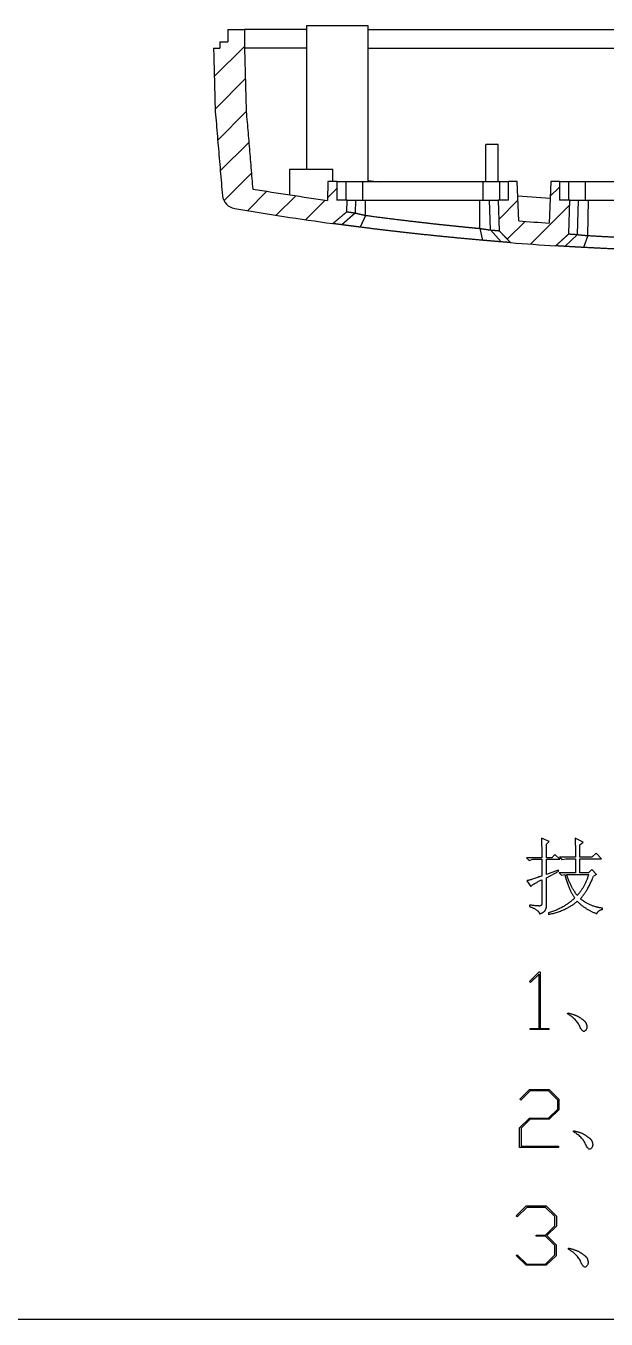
# Model space of a CAD drawing. Extents: x -97 to 297, y -189 to 89.
# Drawn here: x 75.3 to 122.2, y -189 to -84.4 of the extents above; entities that cross this region are included whole.
import ezdxf

# ---------------------------------------------------------------- set-up
doc = ezdxf.new("R2010")
doc.units = 0
doc.header["$MEASUREMENT"] = 0
doc.linetypes.add('DASHED', pattern=[0])
doc.linetypes.add('SOLID', pattern=[0])
doc.layers.add('255', color=7, linetype='SOLID')

msp = doc.modelspace()

# ---------------------------------------------------------------- linework, layer by layer
at = {"layer": '255', "color": 6, "linetype": 'DASHED'}
for p, q in [((91.65, -84.703), (91.65, -84.703)), ((90.56, -88.501), (93, -86.06)), ((90.628, -91.139), (93.068, -88.699)), ((90.836, -93.639), (93.14, -91.334)), ((91.047, -96.135), (93.351, -93.83)), ((91.34, -98.549), (93.562, -96.326)), ((114.345, -97.003), (114.345, -97.003)), ((93.238, -99.358), (94.806, -97.789)), ((95.571, -99.732), (97.15, -98.153)), ((99.705, -98.305), (100.455, -97.555)), ((117.709, -98.189), (118.455, -97.443)), ((97.923, -100.087), (99.514, -98.496)), ((113.549, -100.073), (115.103, -98.52)), ((116.11, -102.062), (119.292, -98.88)), ((101.255, -99.459), (101.273, -99.441)), ((114.235, -101.663), (115.672, -100.226)), ((119.209, -101.238), (119.21, -101.238))]:
    msp.add_line(p, q, dxfattribs=at)
at = {"layer": '255', "color": 3, "linetype": 'SOLID'}
for p, q in [((91.65, -84.703), (93, -84.703)), ((91.65, -84.703), (91.65, -85.703)), ((98, -84.703), (93, -84.703)), ((93, -84.703), (93, -86.203)), ((98, -84.403), (98, -96.003)), ((103, -84.403), (98, -84.403)), ((102.999, -84.703), (165.002, -84.703)), ((103, -97.003), (103, -84.403)), ((91, -85.703), (91.65, -85.703)), ((91, -85.703), (91, -86.203)), ((90.5, -86.203), (91, -86.203)), ((98, -86.203), (93, -86.203)), ((102.998, -86.203), (165.003, -86.203)), ((113.5, -94.003), (112.5, -94.003)), ((112.5, -97.003), (112.5, -94.003)), ((113.5, -97.003), (113.5, -94.003)), ((96.65, -96.003), (100.15, -96.003)), ((96.65, -96.003), (96.65, -98.077)), ((100.15, -97.003), (100.15, -96.003)), ((99.75, -97.003), (99.697, -98.521)), ((99.755, -97.003), (99.75, -97.003)), ((100.455, -97.003), (99.75, -97.003)), ((100.455, -97.003), (101.19, -97.003)), ((100.455, -97.003), (100.455, -98.503)), ((101.19, -97.003), (102.538, -97.003)), ((101.19, -97.003), (101.19, -98.503)), ((102.538, -97.003), (112.262, -97.003)), ((102.538, -97.003), (102.538, -98.503)), ((103.926, -97.06), (102.994, -96.943)), ((112.262, -97.003), (113.61, -97.003)), ((112.262, -97.003), (112.262, -98.503)), ((113.61, -97.003), (114.345, -97.003)), ((113.61, -97.003), (113.61, -98.503)), ((115.05, -97.003), (114.345, -97.003)), ((114.345, -98.503), (114.345, -97.003)), ((115.05, -97.003), (115.045, -97.003)), ((115.161, -100.187), (115.05, -97.003)), ((117.75, -97.003), (117.633, -100.363)), ((117.755, -97.003), (117.75, -97.003)), ((118.455, -97.003), (117.75, -97.003)), ((118.455, -97.003), (119.19, -97.003)), ((118.455, -97.003), (118.455, -98.503)), ((119.19, -97.003), (120.538, -97.003)), ((119.19, -97.003), (119.19, -98.503)), ((120.538, -97.003), (130.262, -97.003)), ((120.538, -97.003), (120.538, -98.503)), ((117.701, -98.362), (115.087, -98.175)), ((101.305, -98.503), (100.455, -98.503)), ((101.273, -99.444), (101.305, -98.503)), ((101.3, -98.503), (102.001, -98.503)), ((101.967, -99.543), (102.001, -98.503)), ((102.001, -98.503), (102.79, -98.503)), ((102.778, -99.737), (102.79, -98.503)), ((102.79, -98.503), (112.01, -98.503)), ((112.01, -98.503), (112.799, -98.503)), ((112.033, -100.793), (112.01, -98.503)), ((112.799, -98.503), (113.5, -98.503)), ((112.879, -100.918), (112.799, -98.503)), ((114.345, -98.503), (113.495, -98.503)), ((113.495, -98.503), (113.581, -100.98)), ((119.305, -98.503), (118.455, -98.503)), ((119.21, -101.238), (119.305, -98.503)), ((119.3, -98.503), (120.001, -98.503)), ((119.909, -101.283), (120.001, -98.503)), ((120.001, -98.503), (120.79, -98.503)), ((120.761, -101.372), (120.79, -98.503)), ((120.79, -98.503), (130.01, -98.503)), ((101.967, -99.543), (100.88, -100.5)), ((102.778, -99.735), (102.354, -100.692)), ((112.033, -100.793), (112.243, -101.755)), ((113.752, -101.882), (112.879, -100.92)), ((119.909, -101.283), (118.894, -102.246)), ((120.761, -101.37), (120.409, -102.333))]:
    msp.add_line(p, q, dxfattribs=at)
at = {"layer": '255', "color": 0, "linetype": 'SOLID'}
for p, q in [((117.621, -150.396), (117.006, -150.126)), ((117.41, -150.607), (117.621, -150.396)), ((117.41, -151.719), (117.41, -150.607)), ((120.377, -150.455), (119.727, -150.144)), ((120.107, -150.665), (120.377, -150.455)), ((120.107, -151.66), (120.107, -150.665)), ((115.8, -151.719), (116.011, -151.929)), ((117.023, -151.719), (115.8, -151.719)), ((117.831, -151.719), (117.41, -151.719)), ((118.076, -151.449), (117.831, -151.719)), ((118.481, -151.829), (118.076, -151.449)), ((118.463, -151.66), (118.674, -151.871)), ((119.745, -151.66), (118.463, -151.66)), ((121.085, -151.66), (120.107, -151.66)), ((121.413, -151.332), (121.085, -151.66)), ((121.851, -151.795), (121.413, -151.332)), ((116.011, -151.929), (116.315, -151.829)), ((116.315, -151.829), (117.023, -151.829)), ((117.023, -151.829), (117.023, -153.193)), ((117.41, -151.829), (118.481, -151.829)), ((117.41, -153.076), (117.41, -151.829)), ((118.363, -152.713), (117.41, -153.076)), ((118.405, -152.807), (118.363, -152.713)), ((118.674, -151.871), (118.961, -151.795)), ((118.961, -151.795), (119.745, -151.795)), ((119.745, -151.795), (119.745, -152.924)), ((120.107, -151.795), (121.851, -151.795)), ((120.107, -152.924), (120.107, -151.795)), ((121.067, -152.655), (120.798, -152.924)), ((121.447, -153.059), (121.067, -152.655)), ((115.818, -153.573), (116.146, -154.036)), ((117.023, -153.497), (117.023, -155.452)), ((117.41, -153.345), (118.405, -152.807)), ((117.41, -155.587), (117.41, -153.345)), ((118.422, -152.924), (118.632, -153.135)), ((119.745, -152.924), (118.422, -152.924)), ((118.632, -153.135), (118.885, -153.059)), ((119.037, -153.059), (120.815, -153.059)), ((120.798, -152.924), (120.107, -152.924)), ((121.447, -153.059), (121.202, -153.211)), ((116.028, -155.545), (116.028, -155.663)), ((121.945, -155.891), (121.945, -155.798)), ((117.562, -156.177), (117.579, -156.295)), ((116.03, -161.73), (116.822, -160.944)), ((116.804, -161.125), (116.125, -161.802)), ((116.804, -165.538), (116.804, -161.125)), ((116.822, -160.944), (116.893, -160.944)), ((116.893, -160.944), (116.893, -165.538)), ((116.125, -161.802), (116.03, -161.73)), ((119.115, -164.349), (119.131, -164.277)), ((116.078, -165.538), (116.804, -165.538)), ((116.078, -165.626), (116.078, -165.538)), ((117.619, -165.626), (116.078, -165.626)), ((116.893, -165.538), (117.619, -165.538)), ((117.619, -165.626), (117.619, -165.538)), ((115.242, -171.26), (116.037, -170.474)), ((116.037, -170.474), (117.625, -170.474)), ((117.625, -170.474), (118.428, -171.272)), ((115.338, -171.331), (115.242, -171.26)), ((116.084, -170.585), (115.338, -171.331)), ((117.576, -170.585), (116.084, -170.585)), ((118.314, -171.319), (117.576, -170.585)), ((118.314, -172.047), (118.314, -171.319)), ((118.428, -172.074), (118.428, -171.272)), ((117.576, -172.782), (118.314, -172.047)), ((118.428, -172.074), (117.625, -172.872)), ((115.234, -173.58), (116.037, -172.782)), ((115.234, -175.155), (115.234, -173.58)), ((116.084, -172.872), (115.348, -173.605)), ((115.348, -173.605), (115.348, -175.067)), ((116.037, -172.782), (117.576, -172.782)), ((117.625, -172.872), (116.084, -172.872)), ((119.584, -173.879), (119.6, -173.807)), ((118.37, -175.155), (115.234, -175.155)), ((115.348, -175.067), (118.37, -175.067)), ((118.37, -175.067), (118.37, -175.155)), ((114.944, -180.695), (115.758, -179.889)), ((115.758, -179.889), (117.387, -179.889)), ((117.387, -179.889), (118.21, -180.707)), ((115.041, -180.768), (114.944, -180.695)), ((115.807, -180.003), (115.041, -180.768)), ((117.336, -180.003), (115.807, -180.003)), ((118.093, -180.756), (117.336, -180.003)), ((118.093, -181.502), (118.093, -180.756)), ((118.21, -180.707), (118.21, -181.53)), ((117.336, -182.255), (118.093, -181.502)), ((118.21, -181.53), (117.444, -182.289)), ((116.572, -182.348), (116.572, -182.255)), ((116.572, -182.255), (117.336, -182.255)), ((117.336, -182.348), (116.572, -182.348)), ((118.093, -183.099), (117.336, -182.348)), ((117.444, -182.289), (118.21, -183.074)), ((118.093, -183.848), (118.093, -183.099)), ((118.21, -183.896), (118.21, -183.074)), ((114.944, -183.908), (115.041, -183.835)), ((115.758, -184.689), (114.944, -183.908)), ((115.041, -183.835), (115.807, -184.598)), ((117.336, -184.598), (118.093, -183.848)), ((118.21, -183.896), (117.387, -184.689)), ((119.174, -183.38), (119.191, -183.306)), ((117.387, -184.689), (115.758, -184.689)), ((115.807, -184.598), (117.336, -184.598)), ((-96.636, -189.049), (296.636, -189.049))]:
    msp.add_line(p, q, dxfattribs=at)
at = {"layer": '255', "color": 3, "linetype": 'SOLID'}
for centre, radius, start, end in [((92.408, -98.002), 1.2, 186.78609, 260.37718), ((134, 147.308), 248.211, 260.6491, 262.05632), ((134, 147.308), 250.011, 260.37718, 262.21585), ((134, 147.308), 248.211, 265.64712, 266.21918), ((134, 147.308), 250.011, 265.52708, 266.36465)]:
    msp.add_arc(centre, radius, start, end, dxfattribs=at)
for points in [[(90.5, -86.203), (90.63, -91.209), (91.217, -98.144)], [(93, -86.203), (93.14, -91.332), (93.67, -97.605)], [(100.88, -100.5), (100.554, -100.456), (100.32, -100.424), (100.18, -100.405), (100.133, -100.399), (100.133, -100.399)], [(100.138, -100.4), (100.425, -100.158), (100.712, -99.917), (100.992, -99.68), (101.273, -99.444)], [(101.267, -99.443), (101.312, -99.45), (101.443, -99.468), (101.662, -99.5), (101.967, -99.543)], [(101.967, -99.543), (101.993, -99.55), (102.026, -99.558), (102.066, -99.568), (102.113, -99.58), (102.168, -99.593), (102.231, -99.608), (102.301, -99.625), (102.381, -99.644), (102.468, -99.664), (102.564, -99.686), (102.667, -99.71), (102.778, -99.735)], [(102.778, -99.735), (104.08, -99.908), (105.359, -100.069), (106.602, -100.219), (107.802, -100.357), (108.95, -100.483), (110.04, -100.598), (111.069, -100.702), (112.033, -100.793)], [(102.354, -100.692), (102.184, -100.67), (102.021, -100.649), (101.865, -100.629), (101.715, -100.61), (101.573, -100.591), (101.437, -100.573), (101.311, -100.557), (101.198, -100.542), (101.099, -100.529), (101.013, -100.517), (100.94, -100.508), (100.88, -100.5)], [(112.243, -101.755), (111.034, -101.646), (109.807, -101.53), (108.562, -101.406), (107.298, -101.273), (106.036, -101.134), (104.791, -100.991), (103.563, -100.844), (102.354, -100.692)], [(112.033, -100.793), (112.142, -100.81), (112.244, -100.826), (112.34, -100.84), (112.43, -100.854), (112.512, -100.866), (112.587, -100.877), (112.654, -100.887), (112.714, -100.896), (112.766, -100.904), (112.811, -100.91), (112.849, -100.916), (112.879, -100.92)], [(112.879, -100.92), (113.188, -100.946), (113.409, -100.965), (113.542, -100.976), (113.586, -100.98)], [(113.581, -100.98), (113.816, -101.225), (114.051, -101.471), (114.281, -101.711), (114.511, -101.951)], [(118.148, -102.2), (118.416, -101.957), (118.685, -101.713), (118.948, -101.475), (119.211, -101.237)], [(119.205, -101.237), (119.249, -101.24), (119.382, -101.249), (119.602, -101.263), (119.909, -101.283)], [(119.909, -101.283), (119.943, -101.29), (119.986, -101.298), (120.036, -101.305), (120.094, -101.312), (120.158, -101.319), (120.229, -101.326), (120.306, -101.334), (120.388, -101.341), (120.475, -101.348), (120.567, -101.355), (120.662, -101.363), (120.761, -101.37)], [(120.761, -101.37), (121.953, -101.436), (123.152, -101.495), (124.347, -101.548), (125.533, -101.594), (126.702, -101.633), (127.846, -101.666), (128.962, -101.692), (130.043, -101.711)], [(113.752, -101.882), (113.692, -101.877), (113.617, -101.871), (113.529, -101.864), (113.427, -101.855), (113.312, -101.846), (113.183, -101.835), (113.044, -101.823), (112.898, -101.811), (112.745, -101.798), (112.585, -101.784), (112.417, -101.77), (112.243, -101.755)], [(114.507, -101.942), (114.46, -101.938), (114.319, -101.927), (114.083, -101.909), (113.752, -101.882)], [(118.894, -102.246), (118.566, -102.226), (118.331, -102.212), (118.19, -102.203), (118.143, -102.2), (118.143, -102.2)], [(120.409, -102.333), (120.234, -102.324), (120.067, -102.315), (119.906, -102.306), (119.752, -102.297), (119.606, -102.288), (119.466, -102.28), (119.336, -102.273), (119.221, -102.266), (119.119, -102.26), (119.03, -102.255), (118.955, -102.25), (118.894, -102.246)], [(130.325, -102.676), (129.115, -102.655), (127.886, -102.628), (126.638, -102.595), (125.372, -102.554), (124.105, -102.507), (122.855, -102.455), (121.623, -102.397), (120.409, -102.333)]]:
    msp.add_open_spline(points, degree=1, dxfattribs=at)
at = {"layer": '255', "color": 0, "linetype": 'SOLID'}
for points in [[(117.006, -150.126), (117.023, -150.834), (117.023, -151.719)], [(119.727, -150.144), (119.745, -150.7), (119.745, -151.66)], [(117.023, -153.193), (115.97, -153.573), (115.818, -153.573)], [(116.146, -154.036), (116.315, -153.843), (117.023, -153.497)], [(118.885, -153.059), (119.171, -154.247), (119.686, -154.972)], [(119.897, -154.761), (119.382, -154.129), (119.037, -153.059)], [(120.815, -153.059), (120.529, -154.053), (119.897, -154.761)], [(120.149, -155.031), (120.739, -154.416), (121.202, -153.211)], [(117.023, -155.452), (117.023, -155.621), (116.678, -155.621), (116.028, -155.545)], [(116.028, -155.663), (116.736, -155.891), (116.854, -156.253)], [(116.854, -156.253), (117.199, -156.143), (117.41, -155.815), (117.41, -155.587)], [(119.686, -154.972), (118.843, -155.798), (117.562, -156.177)], [(117.579, -156.295), (118.961, -156.026), (119.897, -155.242)], [(119.897, -155.242), (120.587, -155.932), (121.489, -156.236)], [(121.945, -155.798), (121.43, -155.739), (120.511, -155.335), (120.149, -155.031)], [(121.489, -156.236), (121.582, -155.95), (121.945, -155.891)], [(119.131, -164.277), (119.717, -164.405), (120.335, -164.79), (120.631, -165.08), (120.703, -165.593), (120.319, -165.882), (119.861, -164.807), (119.115, -164.349)], [(119.6, -173.807), (120.186, -173.935), (120.804, -174.32), (121.1, -174.609), (121.173, -175.122), (120.788, -175.412), (120.331, -174.336), (119.584, -173.879)], [(119.191, -183.306), (119.791, -183.438), (120.425, -183.832), (120.729, -184.129), (120.803, -184.655), (120.408, -184.952), (119.939, -183.849), (119.174, -183.38)]]:
    msp.add_open_spline(points, degree=2, dxfattribs=at)

doc.saveas('drawing.dxf')
